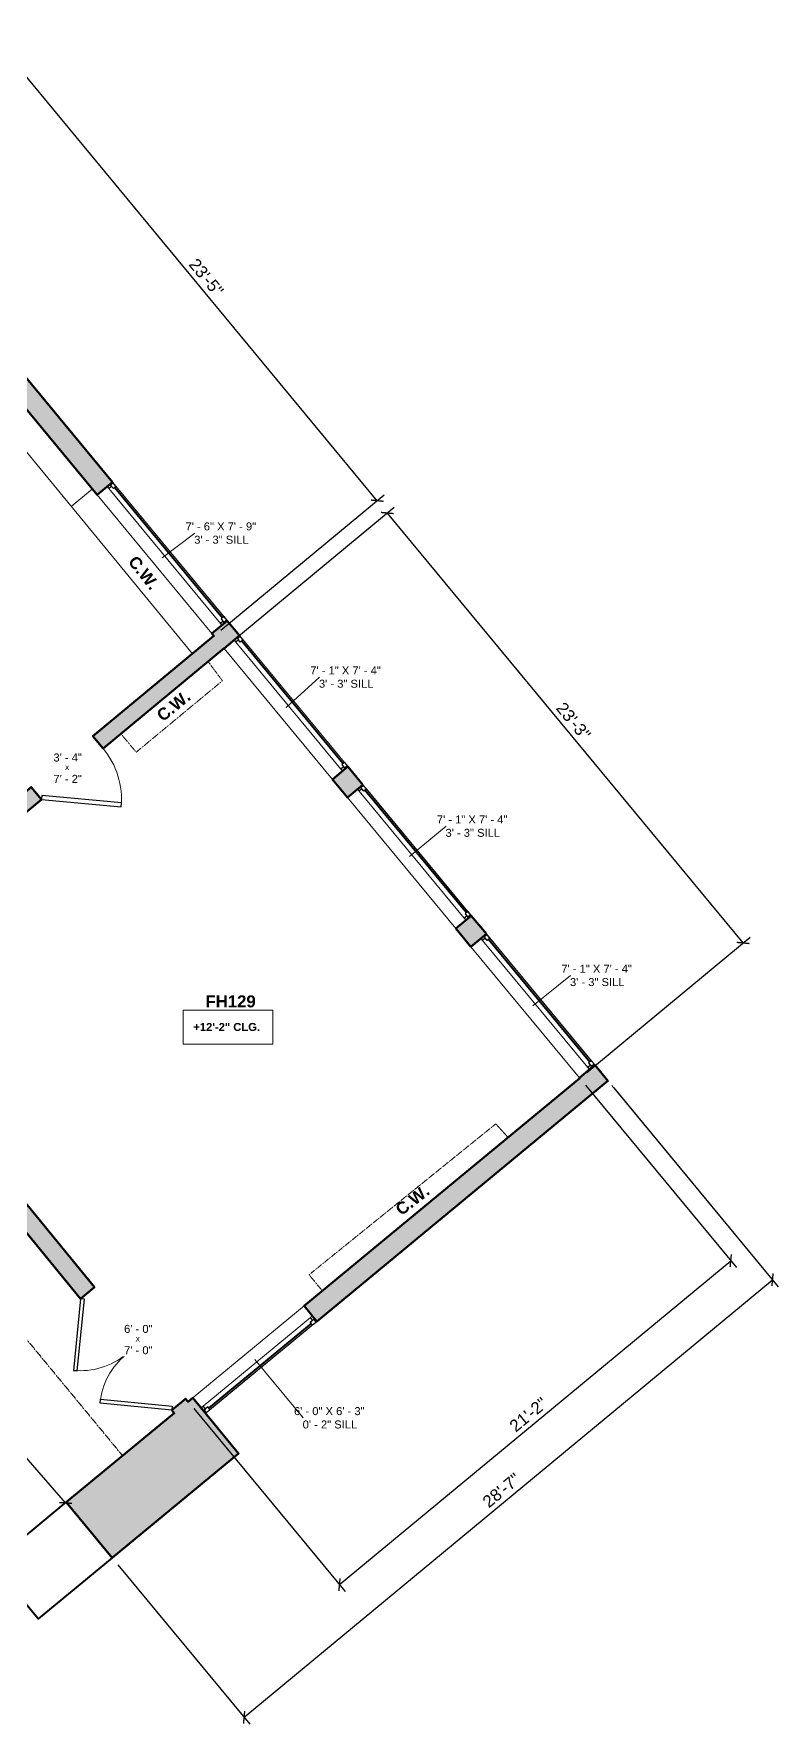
# Model space of a CAD drawing. Header units: inches. Extents: x -2078 to 106214, y -964 to 6385.
# Drawn here: x 84772 to 85144, y 3555 to 4400 of the extents above; entities that cross this region are included whole.
import ezdxf

# ---------------------------------------------------------------- set-up
doc = ezdxf.new("R2010")
doc.units = ezdxf.units.IN
doc.header["$MEASUREMENT"] = 0
doc.linetypes.add('HIDDEN2', pattern=[0.1875, 0.125, -0.0625])
for name, color, linetype, lineweight in [('A-ANNO', 2, 'Continuous', 5), ('A-ANNO-DIMS', 1, 'Continuous', 9), ('A-DETAIL-3', 40, 'Continuous', 15), ('A-DOOR', 1, 'Continuous', 18), ('A-GLAZ', 2, 'Continuous', 30), ('A-HIDDEN', 2, 'HIDDEN2', 18), ('A-WALL', 3, 'Continuous', 40), ('A-WINDOWS', 2, 'Continuous', 18)]:
    doc.layers.add(name, color=color, linetype=linetype, lineweight=lineweight)
doc.layers.add('A-HATCH', color=9, linetype='Continuous')
doc.styles.add('Arial_1', font='arial.ttf', dxfattribs={"height": 0.0625})
doc.styles.add('Arial_2', font='arial.ttf', dxfattribs={"height": 3})
doc.styles.add('Arial_B', font='arialbd.ttf', dxfattribs={"height": 4.5})
doc.styles.add('Arial_B_1', font='arialbd.ttf', dxfattribs={"height": 3})
doc.styles.add('JC', font='arial.ttf', dxfattribs={"height": 0.125})
doc.dimstyles.new('JC-DIMS', dxfattribs={"dimtxt": 0.125, "dimasz": 0.09375, "dimexe": 0.09375, "dimexo": 0.09375, "dimgap": 0.046875, "dimtad": 1, "dimdec": 1, "dimzin": 0, "dimdsep": 46, "dimlunit": 4, "dimtxsty": 'JC', "dimblk": 'ARCHTICK', "dimcen": 0.09, "dimclrd": 1, "dimclre": 1, "dimclrt": 256, "dimadec": 0, "dimazin": 0, "dimtfac": 1, "dimtdec": 1, "dimtofl": 0, "dimtmove": 1, "dimatfit": 3, "dimfxl": 1, "dimtolj": 1, "dimtzin": 0, "dimarcsym": 0})

# ---------------------------------------------------------------- blocks, each defined once
blk = doc.blocks.new('JC_FIXED WINDOW - MUNTIN - FIXED WINDOW-1520516-2ND FLOOR EXISTING MAIN FLOOR PLAN _FELDMAN HALL_')
at = {"layer": 'A-GLAZ'}
for p, q in [((-45, 5), (-45, -5)), ((-42.25, 5), (-45, 5)), ((-45, 1.5), (-43.75, 1.5)), ((-44.5, 5), (-44.5, 3.25)), ((-44.5, 3.25), (-43.75, 3.25)), ((-42.25, 3.25), (-43.75, 3.25)), ((-43.75, 3.25), (-43.75, 1.5)), ((-42.25, 5), (-42.25, 3.25)), ((42.25, 5), (45, 5)), ((42.25, 5), (42.25, 3.25)), ((42.25, 3.25), (44.5, 3.25)), ((43.75, 3.25), (43.75, 1.5)), ((43.75, 1.5), (45, 1.5)), ((44.5, 5), (44.5, 3.25)), ((45, 5), (45, -5))]:
    blk.add_line(p, q, dxfattribs=at)
at = {"layer": 'A-GLAZ', "lineweight": 9}
for p, q in [((43.75, 1.5), (-43.75, 1.5)), ((42.25, 5), (-42.25, 5))]:
    blk.add_line(p, q, dxfattribs=at)
at = {"layer": 'A-GLAZ', "lineweight": 40}
blk.add_line((-42.25, 4.125), (42.25, 4.125), dxfattribs=at)
at = {"layer": 'A-WINDOWS'}
for p, q in [((45, 5), (-45, 5)), ((-45, -5), (45, -5))]:
    blk.add_line(p, q, dxfattribs=at)
blk = doc.blocks.new('JC_SINGLE DOOR-NO TRIM - SINGLE DOOR-1521602-2ND FLOOR EXISTING MAIN FLOOR PLAN _FELDMAN HALL_')
at = {"layer": 'A-DOOR', "lineweight": 30}
for p, q in [((-8.28, 32.28), (-9.7, 30.87)), ((-9.7, 30.87), (18.59, 2.59)), ((20, 4), (-8.28, 32.28)), ((18.59, 2.59), (20, 4))]:
    blk.add_line(p, q, dxfattribs=at)
at = {"layer": 'A-DOOR', "lineweight": 9}
blk.add_arc((20, 4), 40, 135, 180, dxfattribs=at)
blk = doc.blocks.new('JC_FIXED WINDOW - MUNTIN - FIXED WINDOW-1521778-2ND FLOOR EXISTING MAIN FLOOR PLAN _FELDMAN HALL_')
at = {"layer": 'A-GLAZ'}
for p, q in [((-42.5, 5), (-42.5, -5)), ((-39.75, 5), (-42.5, 5)), ((-42.5, 1.5), (-41.25, 1.5)), ((-42, 5), (-42, 3.25)), ((-42, 3.25), (-41.25, 3.25)), ((-39.75, 3.25), (-41.25, 3.25)), ((-41.25, 3.25), (-41.25, 1.5)), ((-39.75, 5), (-39.75, 3.25)), ((39.75, 5), (42.5, 5)), ((39.75, 5), (39.75, 3.25)), ((39.75, 3.25), (42, 3.25)), ((41.25, 3.25), (41.25, 1.5)), ((41.25, 1.5), (42.5, 1.5)), ((42, 5), (42, 3.25)), ((42.5, 5), (42.5, -5))]:
    blk.add_line(p, q, dxfattribs=at)
at = {"layer": 'A-GLAZ', "lineweight": 9}
for p, q in [((41.25, 1.5), (-41.25, 1.5)), ((39.75, 5), (-39.75, 5))]:
    blk.add_line(p, q, dxfattribs=at)
at = {"layer": 'A-GLAZ', "lineweight": 40}
blk.add_line((-39.75, 4.125), (39.75, 4.125), dxfattribs=at)
at = {"layer": 'A-WINDOWS'}
for p, q in [((42.5, 5), (-42.5, 5)), ((-42.5, -5), (42.5, -5))]:
    blk.add_line(p, q, dxfattribs=at)
blk = doc.blocks.new('JC_DOUBLE DOOR - DOUBLE DOOR-1520935-2ND FLOOR EXISTING MAIN FLOOR PLAN _FELDMAN HALL_')
at = {"layer": 'A-DOOR', "lineweight": 30}
for p, q in [((-36, 4.5), (-10.54, 29.96)), ((-9.13, 28.54), (-34.59, 3.09)), ((-10.54, 29.96), (-9.13, 28.54)), ((10.54, 29.96), (9.13, 28.54)), ((9.13, 28.54), (34.59, 3.09)), ((36, 4.5), (10.54, 29.96)), ((-34.59, 3.09), (-36, 4.5)), ((34.59, 3.09), (36, 4.5))]:
    blk.add_line(p, q, dxfattribs=at)
at = {"layer": 'A-DOOR', "lineweight": 9}
for centre, start, end in [((-36, 4.5), 0, 45), ((36, 4.5), 135, 180)]:
    blk.add_arc(centre, 36, start, end, dxfattribs=at)
blk = doc.blocks.new('JC_FIXED WINDOW - MUNTIN - FIXED WINDOW-1588227-2ND FLOOR EXISTING MAIN FLOOR PLAN _FELDMAN HALL_')
at = {"layer": 'A-GLAZ'}
for p, q in [((-36, -5), (-36, 5)), ((36, -5), (36, 5)), ((-36, -1.5), (-34.75, -1.5)), ((-33.25, -5), (-36, -5)), ((-35.5, -5), (-35.5, -3.25)), ((-35.5, -3.25), (-34.75, -3.25)), ((-34.75, -3.25), (-34.75, -1.5)), ((-33.25, -3.25), (-34.75, -3.25)), ((-33.25, -5), (-33.25, -3.25)), ((33.25, -3.25), (35.5, -3.25)), ((33.25, -5), (33.25, -3.25)), ((33.25, -5), (36, -5)), ((34.75, -1.5), (36, -1.5)), ((34.75, -3.25), (34.75, -1.5)), ((35.5, -5), (35.5, -3.25))]:
    blk.add_line(p, q, dxfattribs=at)
at = {"layer": 'A-GLAZ', "lineweight": 9}
for p, q in [((34.75, -1.5), (-34.75, -1.5)), ((33.25, -5), (-33.25, -5))]:
    blk.add_line(p, q, dxfattribs=at)
at = {"layer": 'A-GLAZ', "lineweight": 40}
blk.add_line((-33.25, -4.12), (33.25, -4.12), dxfattribs=at)
at = {"layer": 'A-WINDOWS'}
for p, q in [((-36, 5), (36, 5)), ((36, -5), (-36, -5))]:
    blk.add_line(p, q, dxfattribs=at)
blk = doc.blocks.new('_ArchTick')
at = {"color": 0, "linetype": 'ByBlock', "const_width": 0.15}
blk.add_lwpolyline([(-0.5, -0.5), (0.5, 0.5)], dxfattribs=at)
blk = doc.blocks.new('*D3032')
at = {"layer": 'A-ANNO-DIMS', "color": 1, "lineweight": -2, "transparency": 16777216}
for p, q in [((84713.37, 4341.46), (84767.68, 4386.42)), ((84943.39, 4167.08), (84764.21, 4383.55)), ((84865.16, 4102.33), (84946.85, 4169.95))]:
    blk.add_line(p, q, dxfattribs=at)
at = {"layer": 'Defpoints', "color": 0, "transparency": 16777216}
for p in [(84764.21, 4383.55), (84709.9, 4338.59), (84861.69, 4099.46)]:
    blk.add_point(p, dxfattribs=at)
at = {"layer": 'A-ANNO-DIMS', "color": 1, "lineweight": -2, "transparency": 16777216, "xscale": 4.5, "yscale": 4.5, "zscale": 4.5}
for p, rotation in [((84764.21, 4383.55), 129.6153206129959), ((84943.39, 4167.08), 309.615320612996)]:
    blk.add_blockref('_ArchTick', p, dxfattribs=dict(at, rotation=rotation))
at = {"layer": 'A-ANNO-DIMS', "color": 2, "transparency": 16777216, "insert": (84857.89, 4278.7), "char_height": 6, "width": 0.4874, "attachment_point": 5, "rotation": 309.61532, "style": 'JC'}
blk.add_mtext('\\A1;23\'-5"', dxfattribs=at)
blk = doc.blocks.new('*D3034')
at = {"layer": 'A-ANNO-DIMS', "color": 1, "lineweight": -2, "transparency": 16777216}
for p, q in [((84870.26, 4096.17), (84951.95, 4163.79)), ((85126.39, 3945.99), (84948.49, 4160.92)), ((85048.16, 3881.24), (85129.85, 3948.86))]:
    blk.add_line(p, q, dxfattribs=at)
at = {"layer": 'Defpoints', "color": 0, "transparency": 16777216}
for p in [(84948.49, 4160.92), (84866.79, 4093.3), (85044.69, 3878.37)]:
    blk.add_point(p, dxfattribs=at)
at = {"layer": 'A-ANNO-DIMS', "color": 1, "lineweight": -2, "transparency": 16777216, "xscale": 4.5, "yscale": 4.5, "zscale": 4.5}
for p, rotation in [((84948.49, 4160.92), 129.6153206129959), ((85126.39, 3945.99), 309.615320612996)]:
    blk.add_blockref('_ArchTick', p, dxfattribs=dict(at, rotation=rotation))
at = {"layer": 'A-ANNO-DIMS', "color": 2, "transparency": 16777216, "insert": (85041.53, 4056.85), "char_height": 6, "width": 0.4874, "attachment_point": 5, "rotation": 309.61532, "style": 'JC'}
blk.add_mtext('\\A1;23\'-3"', dxfattribs=at)
blk = doc.blocks.new('*D3046')
at = {"layer": 'A-ANNO-DIMS', "color": 1, "lineweight": -2, "transparency": 16777216}
for p, q in [((85047.56, 3874.91), (85123.05, 3783.71)), ((84924.51, 3625.22), (85120.18, 3787.17)), ((84851.68, 3713.2), (84927.38, 3621.75))]:
    blk.add_line(p, q, dxfattribs=at)
at = {"layer": 'Defpoints', "color": 0, "transparency": 16777216}
for p in [(85044.69, 3878.37), (85120.18, 3787.17), (84848.81, 3716.67)]:
    blk.add_point(p, dxfattribs=at)
at = {"layer": 'A-ANNO-DIMS', "color": 1, "lineweight": -2, "transparency": 16777216, "xscale": 4.5, "yscale": 4.5, "zscale": 4.5}
for p, rotation in [((85120.18, 3787.17), 39.61532061306918), ((84924.51, 3625.22), 219.6153206130691)]:
    blk.add_blockref('_ArchTick', p, dxfattribs=dict(at, rotation=rotation))
at = {"layer": 'A-ANNO-DIMS', "color": 2, "transparency": 16777216, "insert": (85018.99, 3710.25), "char_height": 6, "width": 0.4874, "attachment_point": 5, "rotation": 39.61532, "style": 'JC'}
blk.add_mtext('\\A1;21\'-2"', dxfattribs=at)
blk = doc.blocks.new('*D3048')
at = {"layer": 'A-ANNO-DIMS', "color": 1, "lineweight": -2, "transparency": 16777216}
for p, q in [((84715.29, 3804.65), (84684.44, 3777.83)), ((84787.55, 3666.07), (84687.83, 3780.78)), ((84784.53, 3663.45), (84784.15, 3663.12))]:
    blk.add_line(p, q, dxfattribs=at)
at = {"layer": 'Defpoints', "color": 0, "transparency": 16777216}
for p in [(84718.69, 3807.61), (84687.83, 3780.78), (84787.93, 3666.4)]:
    blk.add_point(p, dxfattribs=at)
at = {"layer": 'A-ANNO-DIMS', "color": 1, "lineweight": -2, "transparency": 16777216, "xscale": 4.5, "yscale": 4.5, "zscale": 4.5}
for p, rotation in [((84687.83, 3780.78), 130.9994839745993), ((84787.55, 3666.07), 310.9994839745993)]:
    blk.add_blockref('_ArchTick', p, dxfattribs=dict(at, rotation=rotation))
at = {"layer": 'A-ANNO-DIMS', "color": 2, "transparency": 16777216, "insert": (84741.7, 3726.91), "char_height": 6, "width": 0.4874, "attachment_point": 5, "rotation": 310.99948, "style": 'JC'}
blk.add_mtext('\\A1;12\'-8"', dxfattribs=at)
blk = doc.blocks.new('JC- existing door Tag_quad - JC- existing door Tag_quad-839775-2ND FLOOR EXISTING MAIN FLOOR PLAN _FELDMAN HALL_')
at = {"layer": 'A-ANNO', "insert": (-0.023, 0.038), "char_height": 0.0625, "width": 0.0505, "attachment_point": 1, "style": 'Arial_2', "bg_fill": 3, "box_fill_scale": 1.25, "bg_fill_color": 256, "bg_fill_true_color": 13158600, "bg_fill_transparency": 0}
blk.add_mtext('x', dxfattribs=at)
blk = doc.blocks.new('*D3024')
at = {"layer": 'A-ANNO-DIMS', "color": 1, "lineweight": -2, "transparency": 16777216}
for p, q in [((85061.65, 3873.57), (85143.93, 3774.17)), ((84876.83, 3558.93), (85141.06, 3777.63)), ((84813.72, 3635.18), (84879.7, 3555.46))]:
    blk.add_line(p, q, dxfattribs=at)
at = {"layer": 'Defpoints', "color": 0, "transparency": 16777216}
for p in [(85058.78, 3877.04), (85141.06, 3777.63), (84810.85, 3638.64)]:
    blk.add_point(p, dxfattribs=at)
at = {"layer": 'A-ANNO-DIMS', "color": 1, "lineweight": -2, "transparency": 16777216, "xscale": 4.5, "yscale": 4.5, "zscale": 4.5}
for p, rotation in [((85141.06, 3777.63), 39.61532061306918), ((84876.83, 3558.93), 219.6153206130691)]:
    blk.add_blockref('_ArchTick', p, dxfattribs=dict(at, rotation=rotation))
at = {"layer": 'A-ANNO-DIMS', "color": 2, "transparency": 16777216, "insert": (85005.55, 3672.37), "char_height": 6, "width": 0.4874, "attachment_point": 5, "rotation": 39.61532, "style": 'JC'}
blk.add_mtext('\\A1;28\'-7"', dxfattribs=at)

msp = doc.modelspace()

# ---------------------------------------------------------------- hatches: boundary and pattern name
at = {"layer": 'A-HATCH'}
h = msp.add_hatch(color=256, dxfattribs=at)
h.dxf.hatch_style = 1
h.paths.add_polyline_path([(83317.909, 4669.263), (83319.578, 4669.254), (83319.608, 4675.254), (83305.909, 4675.323), (83305.909, 4635.373), (83317.909, 4635.373)])
h.paths.add_polyline_path([(83417.609, 4674.762), (83404.607, 4674.827), (83404.607, 4668.827), (83417.579, 4668.762)])
h.paths.add_polyline_path([(83514.638, 4674.275), (83501.608, 4674.34), (83501.578, 4668.34), (83514.608, 4668.275)])
h.paths.add_polyline_path([(83317.909, 4557.623), (83330.909, 4557.623), (83330.909, 4566.623), (83317.909, 4566.623), (83317.909, 4569.373), (83305.909, 4569.373), (83305.909, 4304.873), (83250.385, 4304.873), (83256.184, 4268.258), (83323.909, 4268.258), (83323.909, 4278.258), (83317.909, 4278.258)])
h.paths.add_polyline_path([(83420.909, 4294.225), (83423.985, 4294.22), (83424.001, 4304.22), (83406.909, 4304.248), (83406.909, 4278.258), (83395.909, 4278.258), (83395.909, 4268.258), (83420.909, 4268.258)])
h.paths.add_polyline_path([(83555.94, 4304.006), (83496.001, 4304.103), (83495.985, 4294.103), (83498.124, 4294.1), (83496.987, 4160.088), (83709.044, 4160.088), (83709.044, 4293.758), (83711.263, 4293.754), (83711.279, 4303.754), (83647.84, 4303.857), (83647.824, 4293.857), (83653.23, 4293.848), (83653.23, 4267.848), (83701.044, 4267.848), (83701.044, 4195.654, 0.1778191), (83698.456, 4196.605, 0.4142136), (83694.456, 4192.605, 0.6391061), (83701.044, 4189.556), (83701.044, 4166.088), (83504.038, 4166.088), (83504.234, 4189.22, 0.5421151), (83509.852, 4192.879, 0.4142136), (83505.852, 4196.879, 0.1001611), (83504.297, 4196.564), (83505.124, 4294.088), (83541.575, 4294.029), (83541.575, 4268.028), (83549.575, 4268.028), (83549.575, 4294.016), (83555.924, 4294.006)])
h.paths.add_polyline_path([(83607.265, 4568.379), (83607.96, 4568.379), (83607.96, 4572.379), (83607.291, 4572.379), (83607.908, 4667.806), (83607.927, 4667.806), (83607.957, 4673.806), (83599.637, 4673.848), (83599.607, 4667.848), (83599.908, 4667.846), (83599.291, 4572.379), (83598.726, 4572.379), (83598.726, 4568.379), (83599.265, 4568.379), (83597.555, 4303.939), (83591.94, 4303.948), (83591.924, 4293.948), (83597.49, 4293.939), (83597.325, 4268.385), (83605.324, 4268.334), (83605.49, 4293.926), (83611.824, 4293.915), (83611.84, 4303.915), (83605.555, 4303.926)])
h.paths.add_polyline_path([(83901.183, 4303.446), (83894.686, 4303.457), (83895.568, 4566.01), (83896.331, 4566.01), (83896.331, 4570.01), (83895.581, 4570.01), (83895.905, 4666.36), (83896.711, 4666.356), (83896.741, 4672.356), (83886.862, 4672.406), (83886.832, 4666.406), (83886.905, 4666.405), (83886.581, 4570.01), (83885.831, 4570.01), (83885.831, 4566.01), (83886.568, 4566.01), (83885.686, 4303.471), (83783.279, 4303.637), (83783.262, 4293.637), (83784.044, 4293.636), (83831.936, 4160.152), (84075.781, 4160.152), (84075.781, 4185.152), (84087.781, 4185.152), (84087.781, 4290.652), (84089.781, 4290.652), (84089.781, 4296.652), (84081.781, 4296.652), (84081.781, 4303.153), (83937.182, 4303.388), (83937.166, 4293.388), (83943.218, 4293.378), (83943.218, 4267.378), (84015.218, 4267.378), (84015.218, 4293.261), (84081.781, 4293.153), (84081.781, 4199.152), (84069.781, 4199.152), (84069.781, 4166.152), (83837.22, 4166.152), (83791.485, 4293.624), (83839.565, 4293.546), (83839.565, 4267.547), (83894.565, 4267.547), (83894.652, 4293.457), (83901.166, 4293.446)])
h.paths.add_polyline_path([(83705.709, 4673.315), (83692.926, 4673.379), (83692.926, 4667.379), (83705.679, 4667.315)])
h.paths.add_polyline_path([(83801.863, 4672.832), (83789.678, 4672.894), (83789.678, 4666.894), (83801.833, 4666.832)])
h.paths.add_polyline_path([(83994.77, 4671.864), (83981.74, 4671.929), (83981.71, 4665.929), (83994.74, 4665.864)], flags=17)
h.paths.add_polyline_path([(84091.772, 4671.377), (84078.769, 4671.442), (84078.739, 4665.442), (84091.741, 4665.377)])
h.paths.add_polyline_path([(84185.95, 4670.904), (84176.77, 4670.95), (84176.74, 4664.95), (84177.872, 4664.944), (84176.541, 4563.531), (84159.511, 4563.531), (84159.511, 4553.531), (84176.511, 4553.531), (84176.318, 4485.83), (84184.319, 4485.83), (84184.5, 4549.727), (84203.469, 4547.939), (84203.938, 4552.917), (84184.514, 4554.748), (84185.47, 4634.279, -0.0323708), (84283.309, 4626.723), (84270.217, 4546.669), (84239.779, 4549.538), (84239.31, 4544.56), (84279.387, 4540.783), (84284.836, 4574.567), (84286.934, 4583.319), (84278.747, 4585.209), (84287.696, 4642.256, 0.0006455), (84285.717, 4642.542, 0.0324148), (84185.68, 4650.278)])
h.paths.add_polyline_path([(84378.435, 4561.126), (84376.401, 4561.878), (84374.288, 4553.064), (84375.313, 4552.685)])
h.paths.add_polyline_path([(84468.874, 4527.226, 0.0021201), (84464.686, 4529.111), (84461.556, 4520.653, -0.0014875), (84464.447, 4519.352)])
h.paths.add_polyline_path([(84553.026, 4479.187), (84549.925, 4481.548, 0.0004797), (84549.066, 4482.134), (84544.638, 4474.26), (84544.658, 4474.247), (84547.574, 4472.026)])
h.paths.add_polyline_path([(84631.374, 4418.784), (84628.511, 4421.707), (84626.221, 4423.451), (84620.769, 4416.29), (84625.302, 4412.838)])
h.paths.add_polyline_path([(84695.742, 4353.051), (84690.026, 4347.454), (84698.1, 4339.209), (84477.468, 4156.587), (84481.855, 4151.286), (84488.296, 4156.564), (84488.979, 4155.73), (84682.518, 4315.927), (84803.349, 4169.947), (84811.052, 4176.323), (84690.222, 4322.303), (84709.901, 4338.592)])
h.paths.add_polyline_path([(84866.793, 4093.298), (84874.534, 4099.629), (84868.439, 4106.992), (84860.736, 4100.616), (84861.692, 4099.46), (84801.22, 4049.406), (84806.321, 4043.244)])
h.paths.add_polyline_path([(84775.508, 4017.738), (84770.407, 4023.901), (84740.171, 3998.874), (84745.272, 3992.711)], flags=17)
h.paths.add_polyline_path([(84928.732, 4034.15), (84921.029, 4027.774), (84928.521, 4018.722), (84936.224, 4025.099)])
h.paths.add_polyline_path([(84990.423, 3959.62), (84982.719, 3953.243), (84990.28, 3944.11), (84997.983, 3950.486)])
h.paths.add_polyline_path([(85058.78, 3877.035), (85052.182, 3885.007), (85044.478, 3878.63), (85044.692, 3878.372), (84906.807, 3764.544), (84913.173, 3756.832)])
h.paths.add_polyline_path([(84851.164, 3718.608), (84848.814, 3716.669), (84847.586, 3718.168), (84840.625, 3712.463), (84841.874, 3710.939), (84787.928, 3666.405), (84810.846, 3638.643), (84874.082, 3690.846)])
h.paths.add_polyline_path([(84672.171, 3932.204), (84705.214, 3959.555), (84700.113, 3965.717), (84667.1, 3938.392), (84553.109, 4077.48), (84546.148, 4071.775), (84547.416, 4070.229), (84521.119, 4048.677), (84718.689, 3807.607), (84744.36, 3829.922), (84794.986, 3768.15), (84801.947, 3773.855), (84737.45, 3852.552), (84732.809, 3848.749), (84738.792, 3841.45), (84736.471, 3839.548), (84737.385, 3838.433), (84723.794, 3826.619), (84685.507, 3873.336), (84699.429, 3884.746), (84700.974, 3882.86), (84703.295, 3884.762), (84709.99, 3876.593), (84714.631, 3880.396)])
h.paths.add_polyline_path([(84464.372, 4145.747), (84462.639, 4144.313), (84466.465, 4139.69), (84468.198, 4141.125)])
h.paths.add_polyline_path([(84462.408, 4144.592), (84461.045, 4146.238), (84456.423, 4142.413), (84457.786, 4140.766), (84460.867, 4143.316), (84460.861, 4143.324)])
h.paths.add_polyline_path([(84733.751, 3697.236), (84713.459, 3722.295), (84709.367, 3718.981), (84686.012, 3747.822), (84677.414, 3740.486), (84670.613, 3748.716), (84667.77, 3746.367), (84688.155, 3721.7), (84686.903, 3720.665), (84666.518, 3745.332), (84663.675, 3742.983), (84688.08, 3713.452), (84647.445, 3679.318), (84592.14, 3746.135), (84633.098, 3779.983), (84642.653, 3768.42), (84649.591, 3774.154), (84650.541, 3773.004), (84655.937, 3777.463), (84654.987, 3778.613), (84661.94, 3784.359), (84648.562, 3800.546), (84582.76, 3746.167), (84567.947, 3764.091), (84560.238, 3757.721), (84575.051, 3739.796), (84567.211, 3733.317), (84653.506, 3629.494)])
h.paths.add_polyline_path([(84353.394, 4008.483), (84443.906, 3898.734), (84451.621, 3905.097), (84343.513, 4036.181), (84255.375, 3925.738), (84274.915, 3910.144)])
h.paths.add_polyline_path([(84394.684, 4226.411), (84390.892, 4228.219), (84388.31, 4222.803), (84390.906, 4221.565), (84393.297, 4218.677), (84397.919, 4222.502)])
h.paths.add_polyline_path([(84378.255, 4234.244), (84376.696, 4234.987), (84374.113, 4229.571), (84375.673, 4228.828)])
h.paths.add_polyline_path([(84311.704, 4265.972), (84310.104, 4266.735), (84307.522, 4261.319), (84309.122, 4260.556)])
h.paths.add_polyline_path([(84297.466, 4272.76), (84293.29, 4274.751), (84287.671, 4274.666), (84287.762, 4268.667), (84291.976, 4268.73), (84294.884, 4267.344)])
h.paths.add_polyline_path([(84183.978, 4365.83), (84175.978, 4365.83), (84175.781, 4296.652), (84161.781, 4296.652), (84161.781, 4290.652), (84162.781, 4290.652), (84162.781, 4257.107), (84183.781, 4257.107), (84183.781, 4267.095), (84185.773, 4267.125), (84185.683, 4273.124), (84183.781, 4273.095), (84183.781, 4296.652)])
h.paths.add_polyline_path([(84183.781, 4200.285, 0.1142872), (84173.443, 4202.011, 0.8276878), (84172.821, 4178.285, 0.1757428), (84183.781, 4179.771)])

# ---------------------------------------------------------------- linework, layer by layer
at = {"layer": 'A-ANNO'}
for p, q in [((84835.894, 4138.469), (84852.147, 4150.914)), ((84897.781, 4063.702), (84914.528, 4078.929)), ((84959.472, 3989.171), (84977.82, 4004.399)), ((85021.231, 3914.558), (85040.073, 3929.786)), ((84882.228, 3737.769), (84906.392, 3708.638))]:
    msp.add_line(p, q, dxfattribs=at)
at = {"layer": 'A-ANNO', "flags": 128}
msp.add_lwpolyline([(84846.328, 3912.444), (84891.239, 3912.444), (84891.239, 3895.376), (84846.328, 3895.376)], close=True, dxfattribs=at)
at = {"layer": 'A-ANNO-DIMS'}
msp.add_line((85060.692, 3874.724), (85138.403, 3780.839), dxfattribs=at)
at = {"layer": 'A-DETAIL-3', "lineweight": 9}
msp.add_line((84800.898, 4172.908), (84790.349, 4164.221), dxfattribs=at)
msp.add_lwpolyline([(84697.176, 4298.217), (84686.969, 4289.769), (84850.978, 4090.592)], dxfattribs=at)
at = {"layer": 'A-HIDDEN'}
for p, q in [((84865.991, 4077.056), (84858.808, 4086.647)), ((84822.852, 4041.349), (84865.991, 4077.056)), ((84815.2, 4050.593), (84822.852, 4041.349)), ((85002.713, 3855.563), (84909.318, 3780.135)), ((85002.713, 3855.563), (85008.831, 3848.769)), ((84909.318, 3780.135), (84915.954, 3772.096))]:
    msp.add_line(p, q, dxfattribs=at)
at = {"layer": 'A-HIDDEN', "lineweight": 30}
msp.add_line((84718.888, 3807.365), (84816.074, 3689.64), dxfattribs=at)
at = {"layer": 'A-WALL', "lineweight": 60}
msp.add_line((84857.53, 3710.897), (84857.649, 3710.995), dxfattribs=at)
for points in [[(84488.979, 4155.73), (84682.518, 4315.927), (84803.349, 4169.947), (84811.052, 4176.323), (84690.222, 4322.303), (84709.901, 4338.592), (84695.742, 4353.051), (84690.026, 4347.454), (84698.1, 4339.209), (84477.468, 4156.587), (84481.855, 4151.286), (84488.296, 4156.564)], [(84868.439, 4106.992), (84860.736, 4100.616), (84861.692, 4099.46), (84801.22, 4049.406), (84806.321, 4043.244), (84866.793, 4093.298), (84866.83, 4093.253), (84874.534, 4099.629)], [(84936.224, 4025.099), (84928.732, 4034.15), (84921.029, 4027.774), (84928.521, 4018.722)], [(84745.272, 3992.711), (84775.508, 4017.738), (84770.407, 4023.901), (84740.171, 3998.874)], [(84997.983, 3950.486), (84990.423, 3959.62), (84982.719, 3953.243), (84990.28, 3944.11)], [(84913.173, 3756.832), (85058.78, 3877.035), (85052.182, 3885.007), (85044.478, 3878.63), (85044.692, 3878.372), (84906.807, 3764.544)]]:
    msp.add_lwpolyline(points, close=True, dxfattribs=at)
msp.add_lwpolyline([(84851.283, 3718.707), (84848.814, 3716.669), (84847.586, 3718.168), (84840.625, 3712.463), (84841.874, 3710.939), (84787.928, 3666.405), (84810.846, 3638.643), (84874.082, 3690.846), (84851.164, 3718.608)], dxfattribs=at)
at = {"layer": 'A-WALL'}
msp.add_lwpolyline([(84810.846, 3638.643), (84773.83, 3608.084), (84750.911, 3635.847), (84787.928, 3666.405)], dxfattribs=at)

# ---------------------------------------------------------------- block references
at = {"layer": 'A-DOOR'}
for name, p, rotation in [('JC_SINGLE DOOR-NO TRIM - SINGLE DOOR-1521602-2ND FLOOR EXISTING MAIN FLOOR PLAN _FELDMAN HALL_', (84788.364, 4033.572), 219.615320613012), ('JC_DOUBLE DOOR - DOUBLE DOOR-1520935-2ND FLOOR EXISTING MAIN FLOOR PLAN _FELDMAN HALL_', (84821.286, 3743.159), 129.3364903114949)]:
    msp.add_blockref(name, p, dxfattribs=dict(at, rotation=rotation))
at = {"layer": 'A-WINDOWS'}
for name, p, rotation in [('JC_FIXED WINDOW - MUNTIN - FIXED WINDOW-1520516-2ND FLOOR EXISTING MAIN FLOOR PLAN _FELDMAN HALL_', (84835.894, 4138.469), 309.615320613012), ('JC_FIXED WINDOW - MUNTIN - FIXED WINDOW-1521778-2ND FLOOR EXISTING MAIN FLOOR PLAN _FELDMAN HALL_', (84897.781, 4063.702), 309.615320613012), ('JC_FIXED WINDOW - MUNTIN - FIXED WINDOW-1521778-2ND FLOOR EXISTING MAIN FLOOR PLAN _FELDMAN HALL_', (84959.472, 3989.171), 309.615320613012), ('JC_FIXED WINDOW - MUNTIN - FIXED WINDOW-1521778-2ND FLOOR EXISTING MAIN FLOOR PLAN _FELDMAN HALL_', (85021.231, 3914.558), 309.615320613012), ('JC_FIXED WINDOW - MUNTIN - FIXED WINDOW-1588227-2ND FLOOR EXISTING MAIN FLOOR PLAN _FELDMAN HALL_', (84882.228, 3737.769), 39.5408916100202)]:
    msp.add_blockref(name, p, dxfattribs=dict(at, rotation=rotation))

# ---------------------------------------------------------------- texts
at = {"layer": 'A-ANNO', "attachment_point": 1}
for s, insert, char_height, width, style in [('7\' - 6" X 7\' - 9"', (84847.536, 4156.232), 4, 44.642, 'Arial_1'), ('3\' - 3" SILL', (84851.869, 4149.566), 4, 34.138, 'Arial_1'), ('7\' - 1" X 7\' - 4"', (84909.918, 4084.248), 4, 44.642, 'Arial_1'), ('3\' - 3" SILL', (84914.251, 4077.581), 4, 34.138, 'Arial_1'), ('7\' - 1" X 7\' - 4"', (84973.209, 4009.717), 4, 44.642, 'Arial_1'), ('3\' - 3" SILL', (84977.542, 4003.051), 4, 34.138, 'Arial_1'), ('7\' - 1" X 7\' - 4"', (85035.462, 3935.104), 4, 44.642, 'Arial_1'), ('3\' - 3" SILL', (85039.795, 3928.438), 4, 34.138, 'Arial_1'), ('FH129', (84857.487, 3919.787), 6, 47.672, 'Arial_B'), ('+12\'-2" CLG.', (84851.448, 3905.991), 4, 41.814, 'Arial_B_1'), ('6\' - 0" X 6\' - 3"', (84901.781, 3713.957), 4, 44.642, 'Arial_1'), ('0\' - 2" SILL', (84906.114, 3707.29), 4, 34.138, 'Arial_1')]:
    msp.add_mtext(s, dxfattribs=dict(at, insert=insert, char_height=char_height, width=width, style=style))
at = {"layer": 'A-ANNO', "char_height": 6, "width": 22.624, "attachment_point": 1, "style": 'Arial_B'}
for insert, rotation in [((84823.187, 4140.216), 308.53039), ((84832.421, 4060.969), 39.313162), ((84951.823, 3814.143), 37.85573)]:
    msp.add_mtext('C.W.', dxfattribs=dict(at, insert=insert, rotation=rotation))

# ---------------------------------------------------------------- dimensions: what is measured, and where the dimension line sits
at = {"layer": 'A-ANNO-DIMS'}
for base, p1, p2, angle, picture, middle in [((84764.213, 4383.547), (84861.692, 4099.46), (84709.901, 4338.592), 309.615321, '*D3032', (84857.895, 4278.703)), ((84948.488, 4160.918), (85044.692, 3878.372), (84866.793, 4093.298), 309.615321, '*D3034', (85041.532, 4056.845)), ((85120.179, 3787.174), (84848.814, 3716.669), (85044.692, 3878.372), 39.615321, '*D3046', (85018.99, 3710.249)), ((84687.832, 3780.784), (84787.928, 3666.405), (84718.689, 3807.607), 310.999484, '*D3048', (84741.7, 3726.915))]:
    dim = msp.add_linear_dim(base=base, p1=p1, p2=p2, angle=angle, dimstyle='JC-DIMS', override={"dimclrt": 2}, dxfattribs=at)
    dim.commit()
    dim.dimension.update_dxf_attribs({"geometry": picture, "text_midpoint": middle})

# ---------------------------------------------------------------- next in the draw order: block references
at = {"layer": 'A-ANNO', "xscale": 48, "yscale": 48, "zscale": 48}
for p in [(84788.364, 4033.572), (84823.707, 3747.933)]:
    msp.add_blockref('JC- existing door Tag_quad - JC- existing door Tag_quad-839775-2ND FLOOR EXISTING MAIN FLOOR PLAN _FELDMAN HALL_', p, dxfattribs=at)

# ---------------------------------------------------------------- next in the draw order: linework, layer by layer
at = {"layer": 'A-WALL', "lineweight": 60}
msp.add_lwpolyline([(84700.113, 3965.717), (84667.1, 3938.392), (84553.109, 4077.48), (84546.148, 4071.775), (84547.416, 4070.229), (84521.119, 4048.677), (84718.689, 3807.607), (84744.36, 3829.922), (84794.986, 3768.15), (84801.947, 3773.855), (84737.45, 3852.552), (84732.809, 3848.749), (84738.792, 3841.45), (84736.471, 3839.548), (84737.385, 3838.433), (84723.794, 3826.619), (84685.507, 3873.336), (84699.429, 3884.746), (84700.974, 3882.86), (84703.295, 3884.762), (84709.99, 3876.593), (84714.631, 3880.396), (84672.171, 3932.204), (84705.214, 3959.555)], close=True, dxfattribs=at)

# ---------------------------------------------------------------- next in the draw order: dimensions: what is measured, and where the dimension line sits
at = {"layer": 'A-ANNO-DIMS'}
dim = msp.add_linear_dim(base=(85141.056, 3777.635), p1=(84810.846, 3638.643), p2=(85058.78, 3877.035), angle=39.615321, dimstyle='JC-DIMS', override={"dimclrt": 2}, dxfattribs=at)
dim.commit()
dim.dimension.update_dxf_attribs({"geometry": '*D3024', "text_midpoint": (85005.554, 3672.374)})

# ---------------------------------------------------------------- next in the draw order: texts
at = {"layer": 'A-ANNO', "char_height": 4, "width": 17.978, "attachment_point": 1, "style": 'Arial_1', "bg_fill": 3, "box_fill_scale": 1.25, "bg_fill_color": 256, "bg_fill_true_color": 13158600, "bg_fill_transparency": 0}
for s, insert in [('3\' - 4"', (84781.478, 4040.71)), ('7\' - 2"', (84781.478, 4030.028)), ('6\' - 0"', (84816.821, 3755.07)), ('7\' - 0"', (84816.821, 3744.389))]:
    msp.add_mtext(s, dxfattribs=dict(at, insert=insert))

doc.saveas('drawing.dxf')
